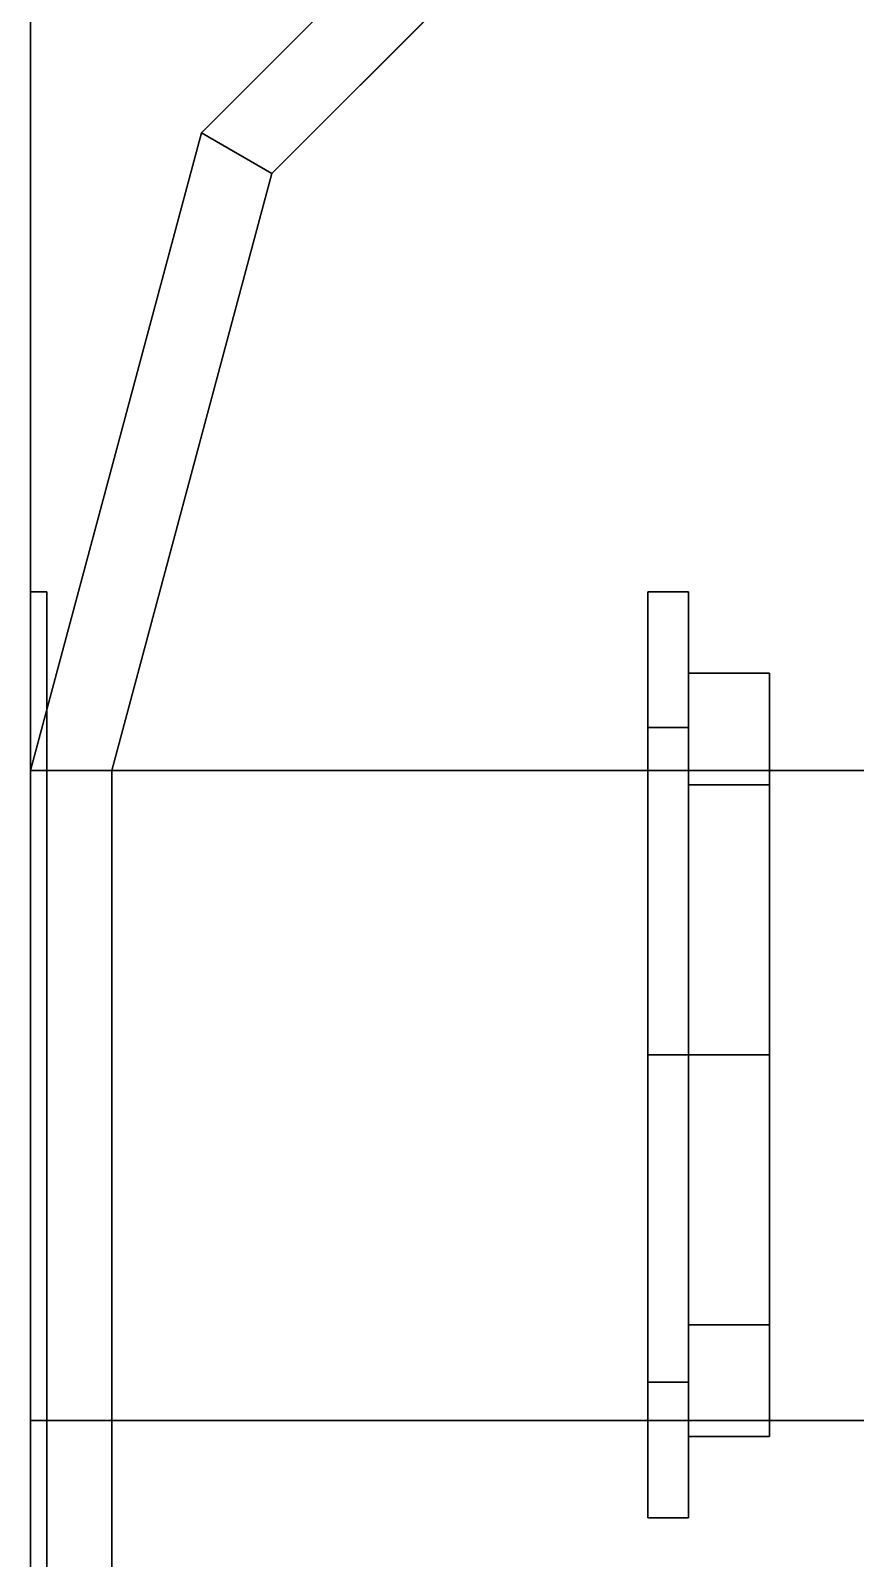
# Model space of a CAD drawing. Extents: x -1.8 to 1.8, y -6.4 to 6.5.
# Drawn here: x -1.57 to -0.554, y 3.57 to 5.451 of the extents above; entities that cross this region are included whole.
import ezdxf

# ---------------------------------------------------------------- set-up
doc = ezdxf.new("R2010")
doc.units = 0
doc.layers.get('0').update_dxf_attribs({"linetype": 'CONTINUOUS'})
doc.layers.add('TMP', color=6, linetype='CONTINUOUS')
doc.layers.add('WHEELS', color=2, linetype='CONTINUOUS')

msp = doc.modelspace()

# ---------------------------------------------------------------- linework, layer by layer
for points in [[(-1.57, 6, 1.16), (-1.57, 4.54, 1.16), (1.57, 4.54, 1.16), (1.57, 6, 1.16)], [(-1.57, 6, 0.9), (-1.57, 3.74, 0.9), (-1.57, 3.74, 1.16), (-1.57, 6, 1.16)], [(-0.785, 5.8997, 1.16), (-1.3597, 5.325, 1.16), (-1.3597, 5.325, 2.62), (-0.785, 5.8997, 2.62)], [(-0.785, 5.8997, 2.62), (-1.3597, 5.325, 2.62), (-1.2731, 5.275, 2.66), (-0.735, 5.8131, 2.66)], [(-0.735, 5.8131, 2.66), (-1.2731, 5.275, 2.66), (-1.2731, 5.275, 1.16), (-0.735, 5.8131, 1.16)], [(-1.3597, 5.325, 1.16), (-1.57, 4.54, 1.16), (-1.57, 4.54, 2.62), (-1.3597, 5.325, 2.62)], [(-1.3597, 5.325, 2.62), (-1.57, 4.54, 2.62), (-1.47, 4.54, 2.66), (-1.2731, 5.275, 2.66)], [(-1.2731, 5.275, 2.66), (-1.47, 4.54, 2.66), (-1.47, 4.54, 1.16), (-1.2731, 5.275, 1.16)], [(-1.55, 4.76, 0.9), (-1.55, 4.76, 0.37), (-1.57, 4.76, 0.37), (-1.57, 4.76, 0.9)], [(-1.57, 4.76, 0.37), (-1.57, 1.33, 0.37), (-1.57, 1.33, 0.9), (-1.57, 4.76, 0.9)], [(-1.55, 1.33, 0.9), (-1.55, 1.33, 0.37), (-1.55, 4.76, 0.37), (-1.55, 4.76, 0.9)], [(-1.57, 4.54, 1.16), (-1.57, 3.74, 1.16), (-1.57, 3.74, 2.62), (-1.57, 4.54, 2.62)], [(-1.57, 4.54, 2.62), (-1.57, 3.74, 2.62), (-1.47, 3.74, 2.66), (-1.47, 4.54, 2.66)], [(-1.47, 4.54, 2.66), (-1.47, 3.74, 2.66), (-1.47, 2.94, 1.16), (-1.47, 4.54, 1.16)], [(-1.47, 4.54, 1.16), (-1.47, 2.94, 1.16), (1.47, 2.94, 1.16), (1.47, 4.54, 1.16)], [(-1.57, 3.74, 0.9), (-1.57, -5.85, 0.9), (-1.57, -5.85, 3.1), (-1.57, 3.74, 3.1)], [(-1.57, 3.74, 2.62), (-1.57, 3.74, 3.1), (-1.47, 3.74, 3.1), (-1.47, 3.74, 2.66)], [(-1.57, 3.74, 3.1), (-1.57, 0.02, 3.1), (-0.5, 0.38, 4.13), (-0.5, 3.74, 4.13)], [(-1.57, 3.74, 3.1), (-0.5, 3.74, 4.13), (0.5, 3.74, 4.13), (1.57, 3.74, 3.1)], [(-1.47, 3.74, 3.1), (-1.47, 2.94, 3.1), (-1.47, 2.94, 1.16), (-1.47, 3.74, 2.66)]]:
    msp.add_3dface(points)
at = {"layer": 'TMP'}
for p, q in [((-0.735, 5.8131, 1.16), (-1.2731, 5.275, 1.16)), ((-1.2731, 5.275, 1.16), (-1.47, 4.54, 1.16)), ((-1.47, 4.54, 1.16), (-1.47, 3.74, 1.16))]:
    msp.add_line(p, q, dxfattribs=at)
at = {"layer": 'WHEELS'}
for points in [[(-0.81, 3.62, 0.47), (-0.81, 4.5931, 0.8731), (-0.81, 4.76, 0.47), (-0.81, 3.7869, 0.0669)], [(-0.76, 4.5931, 0.8731), (-0.76, 4.76, 0.47), (-0.81, 4.76, 0.47), (-0.81, 4.5931, 0.8731)], [(-0.76, 4.76, 0.47), (-0.76, 4.5931, 0.0669), (-0.81, 4.5931, 0.0669), (-0.81, 4.76, 0.47)], [(-0.81, 3.7869, 0.0669), (-0.81, 4.76, 0.47), (-0.81, 4.5931, 0.0669), (-0.81, 4.19, -0.1)], [(-0.76, 4.5223, 0.8023), (-0.76, 4.66, 0.47), (-0.76, 4.76, 0.47), (-0.76, 4.5931, 0.8731)], [(-0.76, 4.66, 0.47), (-0.76, 4.5223, 0.1377), (-0.76, 4.5931, 0.0669), (-0.76, 4.76, 0.47)], [(-0.66, 4.5223, 0.8023), (-0.66, 4.66, 0.47), (-0.76, 4.66, 0.47), (-0.76, 4.5223, 0.8023)], [(-0.66, 4.66, 0.47), (-0.66, 4.5223, 0.1377), (-0.76, 4.5223, 0.1377), (-0.76, 4.66, 0.47)], [(-0.66, 4.5223, 0.8023), (-0.66, 3.72, 0.47), (-0.66, 3.8577, 0.1377), (-0.66, 4.66, 0.47)], [(-0.66, 4.66, 0.47), (-0.66, 3.8577, 0.1377), (-0.66, 4.19), (-0.66, 4.5223, 0.1377)], [(-0.81, 3.7869, 0.8731), (-0.81, 4.19, 1.04), (-0.81, 4.5931, 0.8731), (-0.81, 3.62, 0.47)], [(-0.76, 4.5931, 0.0669), (-0.76, 4.19, -0.1), (-0.81, 4.19, -0.1), (-0.81, 4.5931, 0.0669)], [(-0.76, 4.19, 1.04), (-0.76, 4.5931, 0.8731), (-0.81, 4.5931, 0.8731), (-0.81, 4.19, 1.04)], [(-0.76, 4.5223, 0.1377), (-0.76, 4.19), (-0.76, 4.19, -0.1), (-0.76, 4.5931, 0.0669)], [(-0.76, 4.19, 0.94), (-0.76, 4.5223, 0.8023), (-0.76, 4.5931, 0.8731), (-0.76, 4.19, 1.04)], [(-0.66, 4.5223, 0.1377), (-0.66, 4.19), (-0.76, 4.19), (-0.76, 4.5223, 0.1377)], [(-0.66, 4.19, 0.94), (-0.66, 4.5223, 0.8023), (-0.76, 4.5223, 0.8023), (-0.76, 4.19, 0.94)], [(-0.66, 4.19, 0.94), (-0.66, 3.8577, 0.8023), (-0.66, 3.72, 0.47), (-0.66, 4.5223, 0.8023)], [(-0.76, 4.19, -0.1), (-0.76, 3.7869, 0.0669), (-0.81, 3.7869, 0.0669), (-0.81, 4.19, -0.1)], [(-0.76, 3.7869, 0.8731), (-0.76, 4.19, 1.04), (-0.81, 4.19, 1.04), (-0.81, 3.7869, 0.8731)], [(-0.66, 4.19), (-0.66, 3.8577, 0.1377), (-0.76, 3.8577, 0.1377), (-0.76, 4.19)], [(-0.76, 4.19), (-0.76, 3.8577, 0.1377), (-0.76, 3.7869, 0.0669), (-0.76, 4.19, -0.1)], [(-0.76, 3.8577, 0.8023), (-0.76, 4.19, 0.94), (-0.76, 4.19, 1.04), (-0.76, 3.7869, 0.8731)], [(-0.66, 3.8577, 0.8023), (-0.66, 4.19, 0.94), (-0.76, 4.19, 0.94), (-0.76, 3.8577, 0.8023)], [(-0.76, 3.72, 0.47), (-0.76, 3.8577, 0.8023), (-0.76, 3.7869, 0.8731), (-0.76, 3.62, 0.47)], [(-0.66, 3.72, 0.47), (-0.66, 3.8577, 0.8023), (-0.76, 3.8577, 0.8023), (-0.76, 3.72, 0.47)], [(-0.76, 3.8577, 0.1377), (-0.76, 3.72, 0.47), (-0.76, 3.62, 0.47), (-0.76, 3.7869, 0.0669)], [(-0.66, 3.8577, 0.1377), (-0.66, 3.72, 0.47), (-0.76, 3.72, 0.47), (-0.76, 3.8577, 0.1377)], [(-0.76, 3.62, 0.47), (-0.76, 3.7869, 0.8731), (-0.81, 3.7869, 0.8731), (-0.81, 3.62, 0.47)], [(-0.76, 3.7869, 0.0669), (-0.76, 3.62, 0.47), (-0.81, 3.62, 0.47), (-0.81, 3.7869, 0.0669)]]:
    msp.add_3dface(points, dxfattribs=at)

doc.saveas('drawing.dxf')
